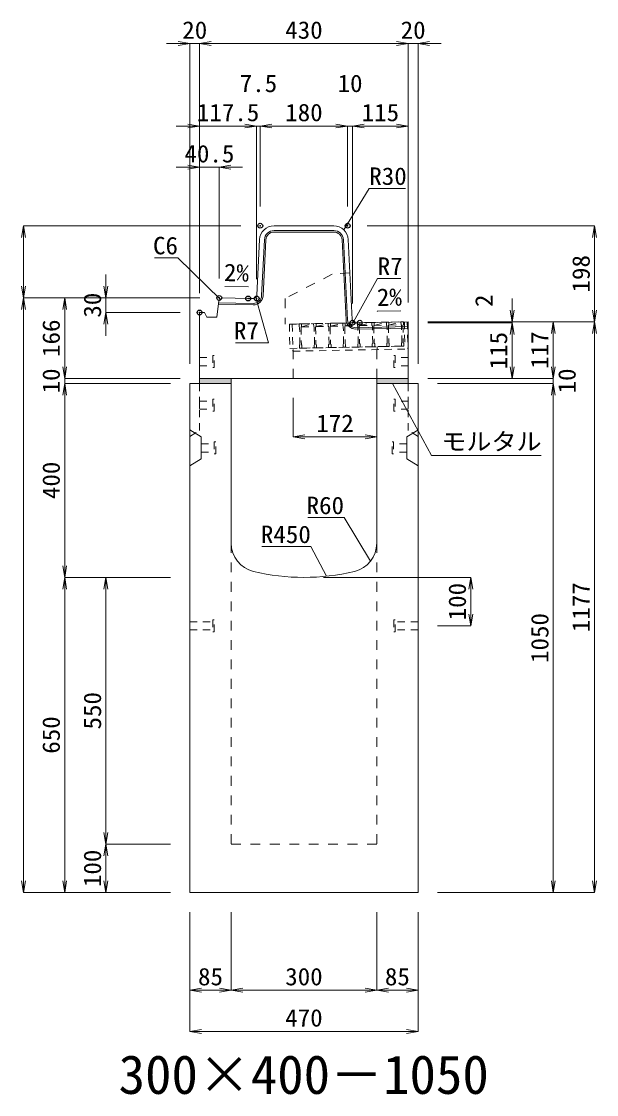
# Model space of a CAD drawing. Units: millimetres at full size. Extents: x -22536 to 51867, y -19720 to 38340.
# Drawn here: x 7818 to 9003, y -9186 to -6974 of the extents above; entities that cross this region are included whole.
import ezdxf
from ezdxf.enums import TextEntityAlignment as Align

# ---------------------------------------------------------------- set-up
doc = ezdxf.new("R2010")
doc.units = ezdxf.units.MM
doc.header["$LTSCALE"] = 20
doc.header["$PDMODE"] = 32
doc.header["$PDSIZE"] = 10
doc.linetypes.add('USER1', pattern=[2, 1, -1])
doc.linetypes.add('USER2', pattern=[1.35, 0.75, -0.6])
for name, color, linetype, lineweight in [('インサート', 3, 'USER2', 9), ('グレーチング', 7, 'USER2', 5), ('モルタル', 7, 'Continuous', 9), ('受枠', 3, 'USER2', 9), ('寸法線', 7, 'Continuous', 13), ('引出線', 4, 'Continuous', 13), ('本体', 2, 'Continuous', 13), ('目地', 132, 'Continuous', 5)]:
    doc.layers.add(name, color=color, linetype=linetype, lineweight=lineweight)
doc.layers.add('作業エリア', color=11, linetype='Continuous')
doc.layers.add('文字', color=7, linetype='Continuous')
doc.styles.add('ＭＳ 明朝', font='')
doc.styles.get('ＭＳ 明朝').set_extended_font_data('MS Mincho')

# ---------------------------------------------------------------- blocks, each defined once
blk = doc.blocks.new('open_arrow')
at = {"color": 0, "linetype": 'Continuous', "lineweight": -2}
blk.add_lwpolyline([(7.5, 1.25), (0, 0), (7.5, -1.25)], dxfattribs=at)

msp = doc.modelspace()

# ---------------------------------------------------------------- hatches: boundary and pattern name
at = {"layer": 'モルタル'}
for points in [[(8250, -7720), (8250, -7710), (8185, -7710), (8185, -7720)], [(8615, -7720), (8615, -7710), (8550, -7710), (8550, -7720)]]:
    msp.add_hatch(color=256, dxfattribs=at).paths.add_polyline_path(points)

# ---------------------------------------------------------------- linework, layer by layer
at = {"layer": 'インサート'}
for p, q in [((8185, -7666.5), (8212, -7666.5)), ((8185, -7666.5), (8185, -7683.5)), ((8215, -7662.5), (8212, -7662.5)), ((8212, -7662.5), (8212, -7687.5)), ((8215, -7687.5), (8215, -7662.5)), ((8585, -7662.5), (8588, -7662.5)), ((8585, -7687.5), (8585, -7662.5)), ((8588, -7662.5), (8588, -7687.5)), ((8615, -7666.5), (8588, -7666.5)), ((8615, -7666.5), (8615, -7683.5)), ((8185, -7683.5), (8212, -7683.5)), ((8212, -7687.5), (8215, -7687.5)), ((8588, -7687.5), (8585, -7687.5)), ((8615, -7683.5), (8588, -7683.5)), ((8185, -7756.5), (8212, -7756.5)), ((8185, -7756.5), (8185, -7773.5)), ((8215, -7752.5), (8212, -7752.5)), ((8212, -7752.5), (8212, -7777.5)), ((8215, -7777.5), (8215, -7752.5)), ((8585, -7752.5), (8588, -7752.5)), ((8585, -7777.5), (8585, -7752.5)), ((8588, -7752.5), (8588, -7777.5)), ((8615, -7756.5), (8588, -7756.5)), ((8615, -7756.5), (8615, -7773.5)), ((8185, -7773.5), (8212, -7773.5)), ((8212, -7777.5), (8215, -7777.5)), ((8588, -7777.5), (8585, -7777.5)), ((8615, -7773.5), (8588, -7773.5)), ((8188.2, -7844.5), (8215.2, -7844.5)), ((8188.2, -7844.5), (8188.2, -7861.5)), ((8218.2, -7840.5), (8215.2, -7840.5)), ((8215.2, -7840.5), (8215.2, -7865.5)), ((8218.2, -7865.5), (8218.2, -7840.5)), ((8581.8, -7840.5), (8584.8, -7840.5)), ((8581.8, -7865.5), (8581.8, -7840.5)), ((8584.8, -7840.5), (8584.8, -7865.5)), ((8611.8, -7844.5), (8584.8, -7844.5)), ((8611.8, -7844.5), (8611.8, -7861.5)), ((8188.2, -7861.5), (8215.2, -7861.5)), ((8215.2, -7865.5), (8218.2, -7865.5)), ((8584.8, -7865.5), (8581.8, -7865.5)), ((8611.8, -7861.5), (8584.8, -7861.5)), ((8215, -8207.5), (8212, -8207.5)), ((8212, -8207.5), (8212, -8232.5)), ((8215, -8232.5), (8215, -8207.5)), ((8588, -8207.5), (8585, -8207.5)), ((8585, -8207.5), (8585, -8232.5)), ((8588, -8232.5), (8588, -8207.5)), ((8165, -8211.5), (8212, -8211.5)), ((8165, -8211.5), (8165, -8228.5)), ((8165, -8228.5), (8212, -8228.5)), ((8635, -8211.5), (8588, -8211.5)), ((8635, -8228.5), (8588, -8228.5)), ((8635, -8228.5), (8635, -8211.5)), ((8212, -8232.5), (8215, -8232.5)), ((8585, -8232.5), (8588, -8232.5))]:
    msp.add_line(p, q, dxfattribs=at)
at = {"layer": 'グレーチング'}
for p, q in [((8389.92, -7597.5), (8604.88, -7593.2)), ((8395.04, -7603.4), (8419.92, -7596.9)), ((8395.04, -7603.4), (8420.04, -7602.9)), ((8425.04, -7602.8), (8449.91, -7596.3)), ((8425.04, -7602.8), (8450.03, -7602.3)), ((8455.03, -7602.2), (8479.91, -7595.7)), ((8455.03, -7602.2), (8480.03, -7601.7)), ((8485.03, -7601.6), (8509.9, -7595.1)), ((8485.03, -7601.6), (8510.02, -7601.1)), ((8515.02, -7601), (8539.89, -7594.5)), ((8515.02, -7601), (8540.01, -7600.5)), ((8545.01, -7600.4), (8569.89, -7593.9)), ((8545.01, -7600.4), (8570.01, -7599.9)), ((8575.01, -7599.8), (8599.88, -7593.3)), ((8575.01, -7599.8), (8600, -7599.3)), ((8390.92, -7647.49), (8605.88, -7643.19))]:
    msp.add_line(p, q, dxfattribs=at)
for points in [[(8389.92, -7597.5), (8394.92, -7597.4), (8395.04, -7603.4), (8394.06, -7604.42), (8394.78, -7640.41), (8395.8, -7641.39), (8395.92, -7647.39), (8390.92, -7647.49), (8390.8, -7641.49), (8391.78, -7640.47), (8391.06, -7604.48), (8390.04, -7603.5)], [(8419.92, -7596.9), (8424.92, -7596.8), (8425.04, -7602.8), (8424.06, -7603.82), (8424.78, -7639.81), (8425.8, -7640.79), (8425.92, -7646.79), (8420.92, -7646.89), (8420.8, -7640.89), (8421.78, -7639.87), (8421.06, -7603.88), (8420.04, -7602.9)], [(8449.91, -7596.3), (8454.91, -7596.2), (8455.03, -7602.2), (8454.05, -7603.22), (8454.77, -7639.21), (8455.79, -7640.19), (8455.91, -7646.19), (8450.91, -7646.29), (8450.79, -7640.29), (8451.77, -7639.27), (8451.05, -7603.28), (8450.03, -7602.3)], [(8479.91, -7595.7), (8484.91, -7595.6), (8485.03, -7601.6), (8484.05, -7602.62), (8484.77, -7638.61), (8485.79, -7639.59), (8485.91, -7645.59), (8480.91, -7645.69), (8480.79, -7639.69), (8481.77, -7638.67), (8481.05, -7602.68), (8480.03, -7601.7)], [(8509.9, -7595.1), (8514.9, -7595), (8515.02, -7601), (8514.04, -7602.02), (8514.76, -7638.01), (8515.78, -7638.99), (8515.9, -7644.99), (8510.9, -7645.09), (8510.78, -7639.09), (8511.76, -7638.07), (8511.04, -7602.08), (8510.02, -7601.1)], [(8539.89, -7594.5), (8544.89, -7594.4), (8545.01, -7600.4), (8544.03, -7601.42), (8544.75, -7637.41), (8545.77, -7638.39), (8545.89, -7644.39), (8540.89, -7644.49), (8540.77, -7638.49), (8541.75, -7637.47), (8541.03, -7601.48), (8540.01, -7600.5)], [(8569.89, -7593.9), (8574.89, -7593.8), (8575.01, -7599.8), (8574.03, -7600.82), (8574.75, -7636.81), (8575.77, -7637.79), (8575.89, -7643.79), (8570.89, -7643.89), (8570.77, -7637.89), (8571.75, -7636.87), (8571.03, -7600.88), (8570.01, -7599.9)], [(8599.88, -7593.3), (8604.88, -7593.2), (8605, -7599.2), (8604.02, -7600.22), (8604.74, -7636.21), (8605.76, -7637.19), (8605.88, -7643.19), (8600.88, -7643.29), (8600.76, -7637.29), (8601.74, -7636.27), (8601.02, -7600.28), (8600, -7599.3)]]:
    msp.add_lwpolyline(points, close=True, dxfattribs=at)
at = {"layer": 'モルタル'}
for points in [[(8185, -7710), (8250, -7710), (8250, -7720), (8185, -7720)], [(8550, -7710), (8615, -7710), (8615, -7720), (8550, -7720)]]:
    msp.add_lwpolyline(points, close=True, dxfattribs=at)
at = {"layer": '作業エリア'}
for p in [(8310, -7395), (8490, -7395), (8225.5, -7543.81), (8285, -7545), (8302.5, -7545), (8185, -7573.81), (8500, -7595), (8515, -7595)]:
    msp.add_point(p, dxfattribs=at)
at = {"layer": '受枠'}
for p, q in [((8369.93, -7597.9), (8612.88, -7593.04)), ((8369.93, -7597.9), (8370.93, -7647.89)), ((8375.93, -7597.78), (8377.05, -7653.77)), ((8606.88, -7593.16), (8607.88, -7643.15)), ((8612.88, -7593.04), (8614, -7649.03)), ((8370.93, -7647.89), (8607.88, -7643.15)), ((8377.05, -7653.77), (8614, -7649.03)), ((8550.89, -7644.29), (8551.01, -7650.29))]:
    msp.add_line(p, q, dxfattribs=at)
at = {"layer": '寸法線'}
for p, q in [((8233, -7019.42), (8117, -7019.42)), ((8165, -7680), (8165, -7019.42)), ((8185, -7019.42), (8615, -7019.42)), ((8185, -7533.81), (8185, -7019.42)), ((8185, -7533.81), (8185, -7019.42)), ((8567, -7019.42), (8683, -7019.42)), ((8615, -7553), (8615, -7019.42)), ((8615, -7553), (8615, -7019.42)), ((8635, -7680), (8635, -7019.42)), ((8137, -7189.42), (8302.5, -7189.42)), ((8185, -7533.81), (8185, -7189.42)), ((8254.5, -7189.42), (8358, -7189.42)), ((8302.5, -7505), (8302.5, -7189.42)), ((8302.5, -7505), (8302.5, -7189.42)), ((8310, -7355), (8310, -7189.42)), ((8310, -7189.42), (8490, -7189.42)), ((8310, -7355), (8310, -7189.42)), ((8442, -7189.42), (8548, -7189.42)), ((8490, -7355), (8490, -7189.42)), ((8490, -7355), (8490, -7189.42)), ((8500, -7555), (8500, -7189.42)), ((8500, -7189.42), (8615, -7189.42)), ((8500, -7555), (8500, -7189.42)), ((8615, -7553), (8615, -7189.42)), ((8137, -7274.42), (8273.5, -7274.42)), ((8185, -7533.81), (8185, -7274.42)), ((8225.5, -7503.81), (8225.5, -7274.42)), ((7822.06, -7395), (7822.06, -7543.81)), ((8270, -7395), (7822.06, -7395)), ((8530, -7395), (8998.78, -7395)), ((8998.78, -7395), (8998.78, -7593)), ((7992.06, -7495.81), (7992.06, -7621.81)), ((8185.5, -7543.81), (7822.06, -7543.81)), ((7822.06, -8770), (7822.06, -7543.81)), ((8185.5, -7543.81), (7822.06, -7543.81)), ((7907.06, -7543.81), (7907.06, -7710)), ((8185.5, -7543.81), (7907.06, -7543.81)), ((8185.5, -7543.81), (7992.06, -7543.81)), ((8828.78, -7545), (8828.78, -7643)), ((8145, -7573.81), (7992.06, -7573.81)), ((8655, -7593), (8828.78, -7593)), ((8655, -7593), (8913.78, -7593)), ((8655, -7593), (8998.78, -7593)), ((8655, -7593), (8998.78, -7593)), ((8655, -7595), (8828.78, -7595)), ((8655, -7595), (8828.78, -7595)), ((8828.78, -7595), (8828.78, -7710)), ((8913.78, -7593), (8913.78, -7710)), ((8998.78, -7593), (8998.78, -8770)), ((7907.06, -7662), (7907.06, -7768)), ((8913.78, -7662), (8913.78, -7768)), ((8145, -7710), (7907.06, -7710)), ((8145, -7710), (7907.06, -7710)), ((8125, -7720), (7907.06, -7720)), ((7907.06, -7720), (7907.06, -8120)), ((8125, -7720), (7907.06, -7720)), ((8655, -7710), (8828.78, -7710)), ((8655, -7710), (8913.78, -7710)), ((8655, -7710), (8913.78, -7710)), ((8675, -7720), (8913.78, -7720)), ((8675, -7720), (8913.78, -7720)), ((8913.78, -7720), (8913.78, -8770)), ((8378, -7750), (8378, -7830.23)), ((8378, -7830.23), (8550, -7830.23)), ((8125, -8120), (7907.06, -8120)), ((7907.06, -8770), (7907.06, -8120)), ((8125, -8120), (7907.06, -8120)), ((7992.06, -8120), (7992.06, -8670)), ((8125, -8120), (7992.06, -8120)), ((8440, -8120), (8743.78, -8120)), ((8743.78, -8120), (8743.78, -8220)), ((8675, -8220), (8743.78, -8220)), ((8125, -8670), (7992.06, -8670)), ((7992.06, -8670), (7992.06, -8770)), ((8125, -8670), (7992.06, -8670)), ((8125, -8770), (7822.06, -8770)), ((8125, -8770), (7907.06, -8770)), ((8125, -8770), (7992.06, -8770)), ((8675, -8770), (8913.78, -8770)), ((8675, -8770), (8998.78, -8770)), ((8165, -8810), (8165, -8971.16)), ((8165, -8810), (8165, -9056.16)), ((8250, -8810), (8250, -8971.16)), ((8250, -8810), (8250, -8971.16)), ((8550, -8810), (8550, -8971.16)), ((8550, -8810), (8550, -8971.16)), ((8635, -8810), (8635, -8971.16)), ((8635, -8810), (8635, -9056.16)), ((8165, -8971.16), (8250, -8971.16)), ((8250, -8971.16), (8550, -8971.16)), ((8550, -8971.16), (8635, -8971.16)), ((8165, -9056.16), (8635, -9056.16))]:
    msp.add_line(p, q, dxfattribs=at)
at = {"layer": '引出線'}
for points in [[(8482.14, -7403.26), (8534.6, -7317.93), (8609.27, -7317.93)], [(8228.13, -7546.85), (8140.5, -7461.04), (8092.16, -7461.04)], [(8286.1, -7520.96), (8237.36, -7519.98), (8286.11, -7520.96)], [(8501.83, -7593.07), (8551.86, -7503.47), (8599.79, -7503.47)], [(8300.67, -7543.07), (8327.18, -7636.44), (8259.25, -7636.44)], [(8550.86, -7571.41), (8599.57, -7570.44), (8550.83, -7571.41)], [(8582.5, -7720), (8663.13, -7869.03), (8889.05, -7869.03)], [(8537.07, -8086.68), (8482.66, -7996.79), (8407.98, -7996.79)], [(8446.44, -8117.6), (8414.22, -8056.45), (8313.21, -8056.45)]]:
    msp.add_lwpolyline(points, dxfattribs=at)
at = {"layer": '本体'}
for p, q in [((8338.54, -7395), (8461.46, -7395)), ((8302.83, -7538.35), (8308.57, -7423.5)), ((8499.67, -7588.35), (8491.43, -7423.5)), ((8224.76, -7549.76), (8231.5, -7543.93)), ((8231.5, -7543.93), (8285, -7545)), ((8224.76, -7549.76), (8220.5, -7583.81)), ((8285, -7545), (8295.84, -7545)), ((8185, -7710), (8185, -7573.81)), ((8195, -7573.81), (8185, -7573.81)), ((8200, -7583.81), (8195, -7573.81)), ((8220.5, -7583.81), (8200, -7583.81)), ((8515, -7595), (8506.66, -7595)), ((8615, -7593), (8515, -7595)), ((8615, -7710), (8615, -7593)), ((8165, -7720), (8165, -8770)), ((8165, -7720), (8250, -7720)), ((8185, -7710), (8615, -7710)), ((8250, -7720), (8250, -8049.47)), ((8550, -7720), (8635, -7720)), ((8550, -7720), (8550, -8049.47)), ((8635, -7720), (8635, -8770)), ((8165, -8770), (8635, -8770))]:
    msp.add_line(p, q, dxfattribs=at)
at = {"layer": '本体', "linetype": 'USER1'}
for p, q in [((8458, -7495), (8361, -7545)), ((8494.85, -7492), (8458, -7495)), ((8361, -7545), (8361, -7598.08)), ((8515, -7595), (8361, -7598.08)), ((8378, -7710), (8378, -7647.75)), ((8550, -7710), (8550, -7644.31))]:
    msp.add_line(p, q, dxfattribs=at)
at = {"layer": '本体', "linetype": 'USER2', "lineweight": 9}
for p, q in [((8185, -7817), (8185, -7720)), ((8615, -7817), (8615, -7720)), ((8165, -7829.5), (8185, -7817)), ((8635, -7829.5), (8615, -7817))]:
    msp.add_line(p, q, dxfattribs=at)
at = {"layer": '本体', "lineweight": 9}
for p, q in [((8165, -7816), (8188.2, -7830.5)), ((8188.2, -7830.5), (8188.2, -7875.5)), ((8634.58, -7816.26), (8611.8, -7830.5)), ((8611.8, -7830.5), (8611.8, -7875.5)), ((8188.2, -7875.5), (8165, -7890)), ((8611.8, -7875.5), (8635, -7890))]:
    msp.add_line(p, q, dxfattribs=at)
at = {"layer": '本体', "linetype": 'USER1', "lineweight": 15}
for p, q in [((8250, -8049.47), (8250, -8670)), ((8550, -8049.47), (8550, -8670)), ((8250, -8670), (8550, -8670))]:
    msp.add_line(p, q, dxfattribs=at)
at = {"layer": '本体'}
for centre, radius, start, end in [((8338.54, -7425), 30, 90, 177.13759), ((8461.46, -7425), 30, 2.86241, 90), ((8295.84, -7538), 7, 270, 357.13759), ((8506.66, -7588), 7, 182.86241, 270), ((8310, -8049.47), 60, 180, 256.65764), ((8490, -8049.47), 60, 283.34236, 0), ((8400, -7670), 450, 256.65764, 283.34236)]:
    msp.add_arc(centre, radius, start, end, dxfattribs=at)
at = {"layer": '目地'}
for p, q in [((8338.54, -7405), (8461.46, -7405)), ((8338.54, -7408), (8461.46, -7408)), ((8312.81, -7539.06), (8318.56, -7424)), ((8315.81, -7539.21), (8321.56, -7424.15)), ((8478.44, -7424.15), (8486.69, -7589.16)), ((8481.44, -7424), (8489.69, -7589.01)), ((8223.88, -7556.78), (8295.43, -7558.21)), ((8224.25, -7553.79), (8295.49, -7555.21)), ((8507.01, -7605.16), (8615, -7603)), ((8507.07, -7608.16), (8615, -7606))]:
    msp.add_line(p, q, dxfattribs=at)
for centre, radius, start, end in [((8338.54, -7425), 20, 90, 177.13759), ((8338.54, -7425), 17, 90, 177.13759), ((8461.46, -7425), 20, 2.86241, 90), ((8461.46, -7425), 17, 2.86241, 90), ((8295.83, -7538.22), 20, 268.85424, 357.13759), ((8295.83, -7538.22), 17, 268.85424, 357.13759), ((8506.67, -7588.17), 20, 182.86241, 271.14576), ((8506.67, -7588.17), 17, 182.86241, 271.14576)]:
    msp.add_arc(centre, radius, start, end, dxfattribs=at)

# ---------------------------------------------------------------- block references
at = {"layer": '寸法線', "xscale": 3.2, "yscale": 3.2}
for p, rotation in [((8165, -7019.42), 180), ((8615, -7019.42), 180), ((8615, -7019.42), 180), ((8185, -7189.42), 180), ((8302.5, -7189.42), 180), ((8302.5, -7189.42), 180), ((8490, -7189.42), 180), ((8490, -7189.42), 180), ((8615, -7189.42), 180), ((8185, -7274.42), 180), ((7822.06, -7395), 270), ((8998.78, -7395), 270), ((7822.06, -7543.81), 90), ((7992.06, -7543.81), 90), ((7822.06, -7543.81), 270), ((7907.06, -7543.81), 270), ((7992.06, -7573.81), 270), ((8828.78, -7593), 90), ((8998.78, -7593), 90), ((8828.78, -7595), 270), ((8828.78, -7595), 270), ((8913.78, -7593), 270), ((8998.78, -7593), 270), ((7907.06, -7710), 90), ((7907.06, -7710), 90), ((8828.78, -7710), 90), ((8913.78, -7710), 90), ((8913.78, -7710), 90), ((7907.06, -7720), 270), ((7907.06, -7720), 270), ((8913.78, -7720), 270), ((8913.78, -7720), 270), ((8550, -7830.23), 180), ((7907.06, -8120), 90), ((7907.06, -8120), 270), ((7992.06, -8120), 270), ((8743.78, -8120), 270), ((8743.78, -8220), 90), ((7992.06, -8670), 90), ((7992.06, -8670), 270), ((7822.06, -8770), 90), ((7907.06, -8770), 90), ((7992.06, -8770), 90), ((8913.78, -8770), 90), ((8998.78, -8770), 90), ((8250, -8971.16), 180), ((8550, -8971.16), 180), ((8635, -8971.16), 180), ((8635, -9056.16), 180)]:
    msp.add_blockref('open_arrow', p, dxfattribs=dict(at, rotation=rotation))
for p in [(8185, -7019.42), (8185, -7019.42), (8635, -7019.42), (8310, -7189.42), (8310, -7189.42), (8500, -7189.42), (8500, -7189.42), (8225.5, -7274.42), (8378, -7830.23), (8165, -8971.16), (8250, -8971.16), (8550, -8971.16), (8165, -9056.16)]:
    msp.add_blockref('open_arrow', p, dxfattribs=at)
at = {"layer": '引出線', "xscale": 0.0533, "yscale": 0.0533}
for p, rotation in [((8482.14, -7403.26), 58.4), ((8286.1, -7520.96), 178.9), ((8300.67, -7543.07), 285.9), ((8228.13, -7546.85), 135.6), ((8550.86, -7571.41), 1.1), ((8501.83, -7593.07), 60.8), ((8582.5, -7720), 298.4), ((8537.07, -8086.68), 121.2), ((8446.44, -8117.6), 117.8)]:
    msp.add_blockref('open_arrow', p, dxfattribs=dict(at, rotation=rotation))

# ---------------------------------------------------------------- texts
at = {"layer": '寸法線', "style": 'ＭＳ 明朝', "width": 1.05}
for s, p in [('20', (8175, -6991.42)), ('430', (8400, -6991.42)), ('20', (8625, -6991.42)), ('7.5', (8306.25, -7101.42)), ('10', (8495, -7101.42)), ('117.5', (8243.75, -7161.42)), ('180', (8400, -7161.42)), ('115', (8557.5, -7161.42)), ('40.5', (8205.25, -7246.42)), ('172', (8464, -7802.23)), ('85', (8207.5, -8943.16)), ('300', (8400, -8943.16)), ('85', (8592.5, -8943.16)), ('470', (8400, -9028.16))]:
    msp.add_text(s, height=36.03, dxfattribs=at).set_placement(p, align=Align.MIDDLE_CENTER)
for s, p in [('198', (8970.78, -7494)), ('30', (7964.06, -7558.81)), ('2', (8770.78, -7549.66)), ('166', (7879.06, -7626.9)), ('115', (8800.78, -7652.5)), ('117', (8885.78, -7651.5)), ('10', (7879.06, -7715)), ('10', (8941.78, -7715)), ('400', (7879.06, -7920)), ('100', (8715.78, -8170)), ('1177', (8970.78, -8181.5)), ('1050', (8885.78, -8245)), ('550', (7964.06, -8395)), ('650', (7879.06, -8445)), ('100', (7964.06, -8720))]:
    msp.add_text(s, height=36.03, rotation=90, dxfattribs=at).set_placement(p, align=Align.MIDDLE_CENTER)
at = {"layer": '引出線', "style": 'ＭＳ 明朝', "width": 1.05}
for s, p in [('R30', (8534.6, -7274.73)), ('R7', (8551.86, -7460.27)), ('モルタル', (8683.13, -7821.92))]:
    msp.add_text(s, height=36.03, dxfattribs=at).set_placement(p, align=Align.TOP_LEFT)
for s, p in [('C6', (8140.5, -7417.84)), ('R7', (8307.18, -7593.24)), ('R60', (8482.66, -7953.59)), ('R450', (8414.22, -8013.25))]:
    msp.add_text(s, height=36.03, dxfattribs=at).set_placement(p, align=Align.TOP_RIGHT)
msp.add_text('2%', height=36.03, rotation=358.854, dxfattribs=at).set_placement((8287.05, -7474.06), align=Align.TOP_RIGHT)
msp.add_text('2%', height=36.03, rotation=1.146, dxfattribs=at).set_placement((8549.89, -7524.52), align=Align.TOP_LEFT)
at = {"layer": '文字', "style": 'ＭＳ 明朝'}
msp.add_text('300×400－1050', height=80.06, dxfattribs=at).set_placement((8399.52, -9144.97), align=Align.MIDDLE_CENTER)

doc.saveas('drawing.dxf')
